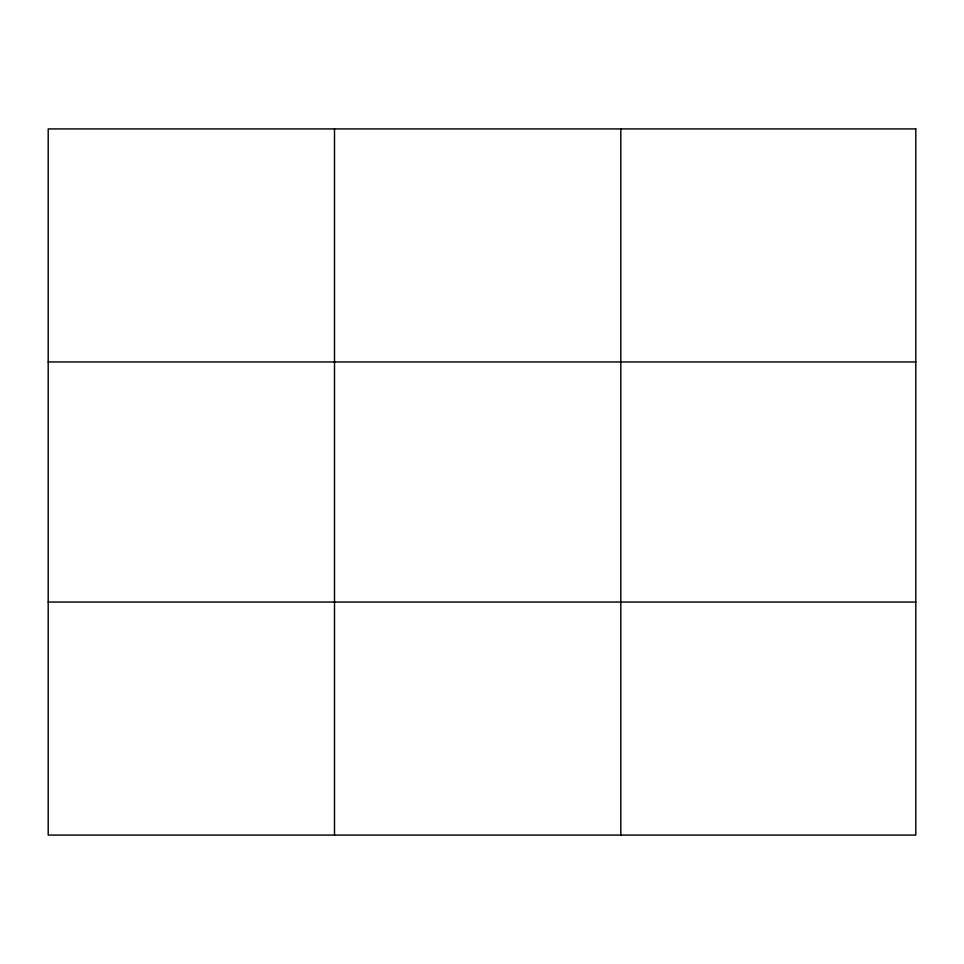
<?xml version="1.0" encoding="UTF-8"?>
<svg xmlns="http://www.w3.org/2000/svg" width="964" height="964" viewBox="0 0 964 964"><rect width="100%" height="100%" fill="white"/><g stroke="black" fill="none" stroke-linecap="round" stroke-linejoin="round"><path stroke-width="1.45" d="M334.508 835.077L334.508 128.923M620.816 835.077L620.816 128.923M48.2 361.958L915.8 361.958M48.2 602.042L915.8 602.042M915.8 128.923L915.8 835.077L48.2 835.077L48.2 128.923L915.8 128.923"/></g></svg>
